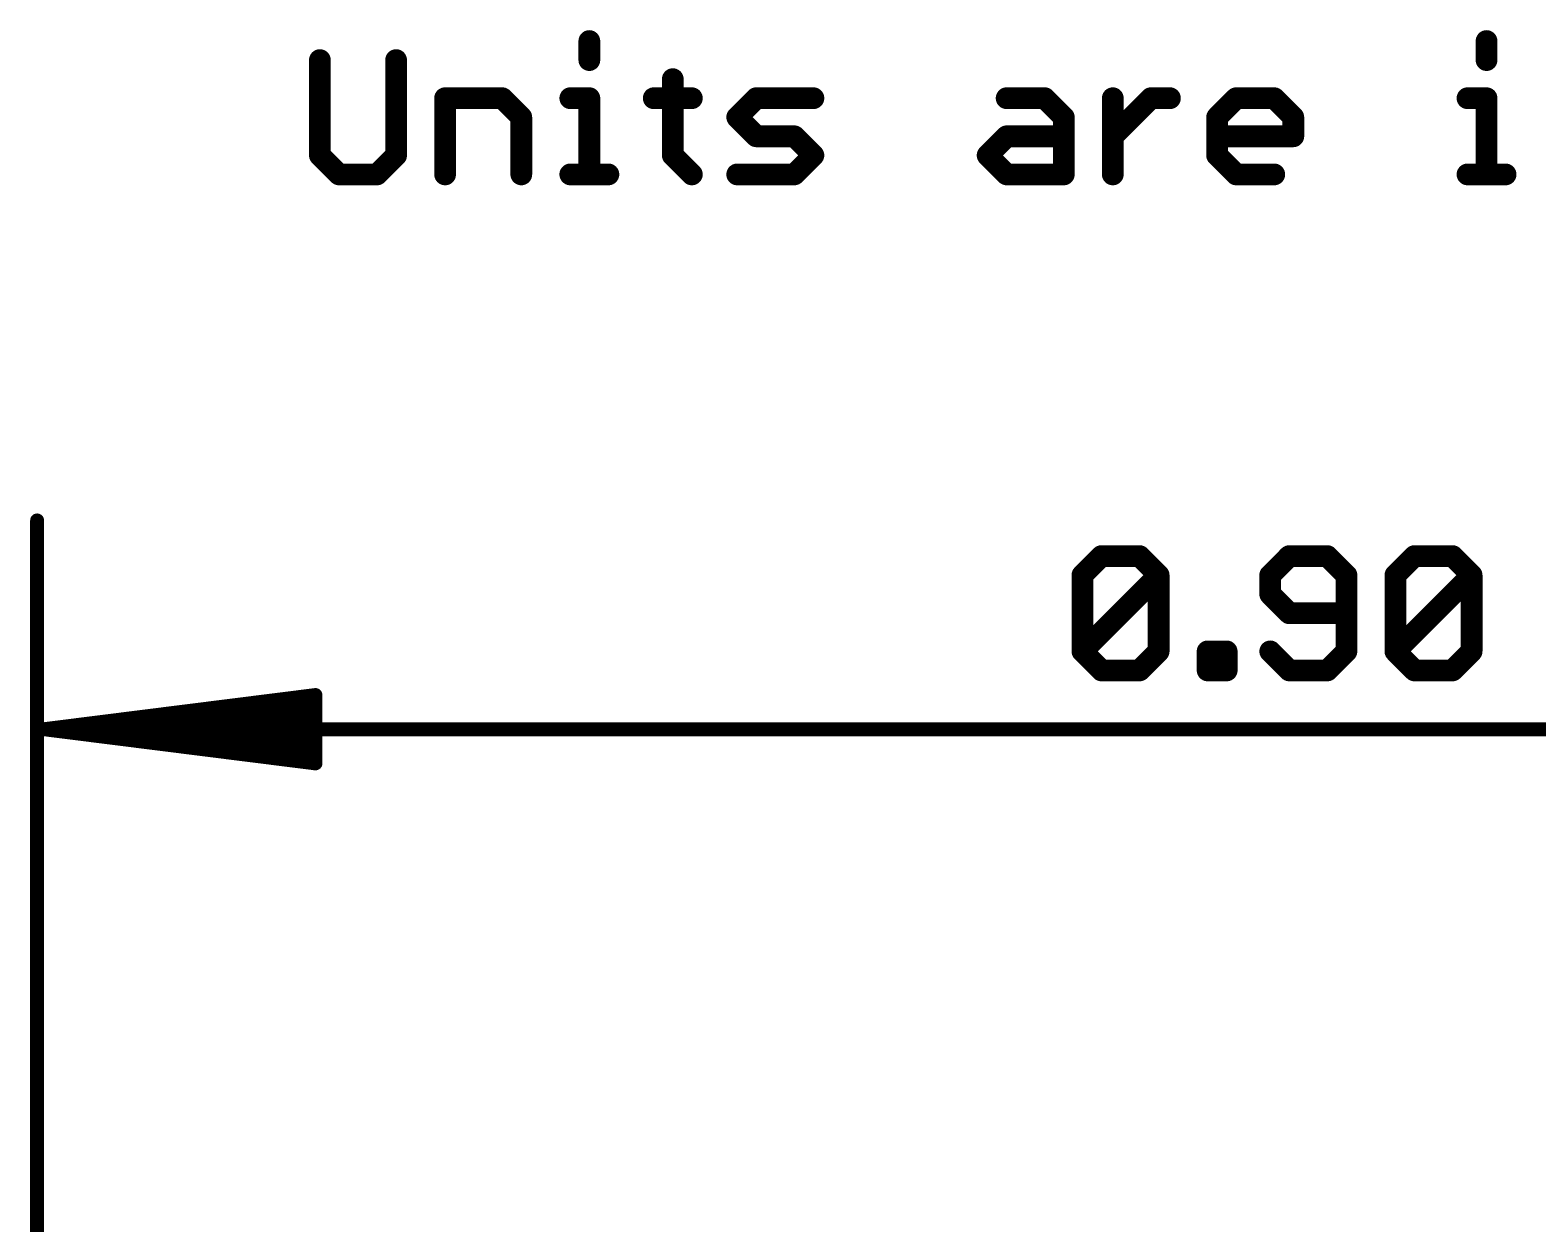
# Model space of a CAD drawing. Extents: x -30 to 77, y -18 to 22.
# Drawn here: x -0.07 to 14.02, y 10.62 to 21.77 of the extents above; entities that cross this region are included whole.
import ezdxf

# ---------------------------------------------------------------- set-up
doc = ezdxf.new("R2010")
doc.units = 0
doc.layers.add('47', color=253, linetype='CONTINUOUS')

msp = doc.modelspace()

# ---------------------------------------------------------------- linework, layer by layer
at = {"layer": '47'}
for points, const_width in [([(5.1583, 21.6673), (5.1583, 21.4893)], 0.2032), ([(13.539, 21.6673), (13.539, 21.4893)], 0.2032), ([(2.6416, 21.4893), (2.6416, 20.5996)], 0.2032), ([(3.3534, 20.5996), (3.3534, 21.4893)], 0.2032), ([(5.9379, 21.3114), (5.9379, 20.5996)], 0.2032), ([(3.811, 20.4216), (3.811, 21.1334)], 0.2032), ([(3.811, 21.1334), (4.3449, 21.1334)], 0.2032), ([(4.3449, 21.1334), (4.5228, 20.9555)], 0.2032), ([(4.9804, 21.1334), (5.1583, 21.1334)], 0.2032), ([(5.1583, 21.1334), (5.1583, 20.4216)], 0.2032), ([(5.76, 21.1334), (6.1159, 21.1334)], 0.2032), ([(6.5396, 20.9555), (6.7175, 21.1334)], 0.2032), ([(6.7175, 21.1334), (7.2514, 21.1334)], 0.2032), ([(9.0563, 21.1334), (9.4122, 21.1334)], 0.2032), ([(9.4122, 21.1334), (9.5902, 20.9555)], 0.2032), ([(10.0478, 20.4216), (10.0478, 21.1334)], 0.2032), ([(10.0478, 20.7775), (10.4037, 21.1334)], 0.2032), ([(10.4037, 21.1334), (10.5816, 21.1334)], 0.2032), ([(11.0223, 20.9555), (11.2002, 21.1334)], 0.2032), ([(11.2002, 21.1334), (11.5561, 21.1334)], 0.2032), ([(11.5561, 21.1334), (11.7341, 20.9555)], 0.2032), ([(13.3611, 21.1334), (13.539, 21.1334)], 0.2032), ([(13.539, 21.1334), (13.539, 20.4216)], 0.2032), ([(4.5228, 20.9555), (4.5228, 20.4216)], 0.2032), ([(6.7175, 20.7775), (6.5396, 20.9555)], 0.2032), ([(9.5902, 20.9555), (9.5902, 20.4216)], 0.2032), ([(11.0223, 20.5996), (11.0223, 20.9555)], 0.2032), ([(11.7341, 20.9555), (11.7341, 20.7775)], 0.2032), ([(7.0734, 20.7775), (6.7175, 20.7775)], 0.2032), ([(7.2514, 20.5996), (7.0734, 20.7775)], 0.2032), ([(8.8784, 20.5996), (9.0563, 20.7775)], 0.2032), ([(9.0563, 20.7775), (9.5902, 20.7775)], 0.2032), ([(11.7341, 20.7775), (11.0223, 20.7775)], 0.2032), ([(2.6416, 20.5996), (2.8196, 20.4216)], 0.2032), ([(3.1755, 20.4216), (3.3534, 20.5996)], 0.2032), ([(5.9379, 20.5996), (6.1159, 20.4216)], 0.2032), ([(7.0734, 20.4216), (7.2514, 20.5996)], 0.2032), ([(9.0563, 20.4216), (8.8784, 20.5996)], 0.2032), ([(11.2002, 20.4216), (11.0223, 20.5996)], 0.2032), ([(2.8196, 20.4216), (3.1755, 20.4216)], 0.2032), ([(4.9804, 20.4216), (5.3363, 20.4216)], 0.2032), ([(6.5396, 20.4216), (7.0734, 20.4216)], 0.2032), ([(9.5902, 20.4216), (9.0563, 20.4216)], 0.2032), ([(11.5561, 20.4216), (11.2002, 20.4216)], 0.2032), ([(13.3611, 20.4216), (13.717, 20.4216)], 0.2032), ([(0, 10.16), (0, 17.19)], 0.13), ([(9.7643, 16.6789), (9.9422, 16.8568)], 0.2032), ([(9.9422, 16.8568), (10.2981, 16.8568)], 0.2032), ([(10.2981, 16.8568), (10.4761, 16.6789)], 0.2032), ([(11.6963, 16.8568), (11.5184, 16.6789)], 0.2032), ([(12.0522, 16.8568), (11.6963, 16.8568)], 0.2032), ([(12.2302, 16.6789), (12.0522, 16.8568)], 0.2032), ([(12.6878, 16.6789), (12.8657, 16.8568)], 0.2032), ([(12.8657, 16.8568), (13.2216, 16.8568)], 0.2032), ([(13.2216, 16.8568), (13.3996, 16.6789)], 0.2032), ([(9.7643, 15.967), (9.7643, 16.6789)], 0.2032), ([(9.7643, 15.967), (10.4761, 16.6789)], 0.2032), ([(10.4761, 16.6789), (10.4761, 15.967)], 0.2032), ([(11.5184, 16.6789), (11.5184, 16.5009)], 0.2032), ([(12.2302, 15.967), (12.2302, 16.6789)], 0.2032), ([(12.6878, 15.967), (12.6878, 16.6789)], 0.2032), ([(12.6878, 15.967), (13.3996, 16.6789)], 0.2032), ([(13.3996, 16.6789), (13.3996, 15.967)], 0.2032), ([(11.5184, 16.5009), (11.6963, 16.323)], 0.2032), ([(11.6963, 16.323), (12.2302, 16.323)], 0.2032), ([(9.9422, 15.7891), (9.7643, 15.967)], 0.2032), ([(10.4761, 15.967), (10.2981, 15.7891)], 0.2032), ([(10.9337, 15.7891), (10.9337, 15.967)], 0.2032), ([(10.9337, 15.967), (11.1116, 15.967)], 0.2032), ([(11.1116, 15.967), (11.1116, 15.7891)], 0.2032), ([(11.5184, 15.967), (11.6963, 15.7891)], 0.2032), ([(12.0522, 15.7891), (12.2302, 15.967)], 0.2032), ([(12.8657, 15.7891), (12.6878, 15.967)], 0.2032), ([(13.3996, 15.967), (13.2216, 15.7891)], 0.2032), ([(10.2981, 15.7891), (9.9422, 15.7891)], 0.2032), ([(11.1116, 15.7891), (10.9337, 15.7891)], 0.2032), ([(11.6963, 15.7891), (12.0522, 15.7891)], 0.2032), ([(13.2216, 15.7891), (12.8657, 15.7891)], 0.2032), ([(0.065, 15.24), (2.6, 15.5592)], 0.13), ([(0.065, 15.24), (2.6, 15.5)], 0.13), ([(2.6, 15.5592), (2.6, 14.9208)], 0.13), ([(0.065, 15.24), (2.6, 15.37)], 0.13), ([(0.065, 15.24), (22.795, 15.24)], 0.13), ([(2.6, 14.9208), (0.065, 15.24)], 0.13), ([(2.6, 15.11), (0.065, 15.24)], 0.13), ([(2.6, 14.98), (0.065, 15.24)], 0.13)]:
    msp.add_lwpolyline(points, dxfattribs=dict(at, const_width=const_width))
for points, const_width in [([(5.2091, 21.6673, 1), (5.1075, 21.6673)], 0.1016), ([(13.5898, 21.6673, 1), (13.4882, 21.6673)], 0.1016), ([(2.6924, 21.4893, 1), (2.5908, 21.4893)], 0.1016), ([(3.4042, 21.4893, 1), (3.3026, 21.4893)], 0.1016), ([(5.1075, 21.4893, 1), (5.2091, 21.4893)], 0.1016), ([(5.9887, 21.3114, 1), (5.8871, 21.3114)], 0.1016), ([(13.4882, 21.4893, 1), (13.5898, 21.4893)], 0.1016), ([(3.8618, 21.1334, 1), (3.7602, 21.1334)], 0.1016), ([(3.811, 21.1842, 1), (3.811, 21.0826)], 0.1016), ([(4.3808, 21.1693, 1), (4.3089, 21.0975)], 0.1016), ([(4.3449, 21.0826, 1), (4.3449, 21.1842)], 0.1016), ([(4.9804, 21.1842, 1), (4.9804, 21.0826)], 0.1016), ([(5.2091, 21.1334, 1), (5.1075, 21.1334)], 0.1016), ([(5.1583, 21.0826, 1), (5.1583, 21.1842)], 0.1016), ([(5.76, 21.1842, 1), (5.76, 21.0826)], 0.1016), ([(6.1159, 21.0826, 1), (6.1159, 21.1842)], 0.1016), ([(6.7175, 21.1842, 1), (6.7175, 21.0826)], 0.1016), ([(6.7535, 21.0975, 1), (6.6816, 21.1693)], 0.1016), ([(7.2514, 21.0826, 1), (7.2514, 21.1842)], 0.1016), ([(9.0563, 21.1842, 1), (9.0563, 21.0826)], 0.1016), ([(9.4482, 21.1693, 1), (9.3763, 21.0975)], 0.1016), ([(9.4122, 21.0826, 1), (9.4122, 21.1842)], 0.1016), ([(10.0986, 21.1334, 1), (9.997, 21.1334)], 0.1016), ([(10.4037, 21.1842, 1), (10.4037, 21.0826)], 0.1016), ([(10.4396, 21.0975, 1), (10.3678, 21.1693)], 0.1016), ([(10.5816, 21.0826, 1), (10.5816, 21.1842)], 0.1016), ([(11.2002, 21.1842, 1), (11.2002, 21.0826)], 0.1016), ([(11.2361, 21.0975, 1), (11.1643, 21.1693)], 0.1016), ([(11.5921, 21.1693, 1), (11.5202, 21.0975)], 0.1016), ([(11.5561, 21.0826, 1), (11.5561, 21.1842)], 0.1016), ([(13.3611, 21.1842, 1), (13.3611, 21.0826)], 0.1016), ([(13.5898, 21.1334, 1), (13.4882, 21.1334)], 0.1016), ([(13.539, 21.0826, 1), (13.539, 21.1842)], 0.1016), ([(4.5736, 20.9555, 1), (4.472, 20.9555)], 0.1016), ([(4.4869, 20.9195, 1), (4.5587, 20.9914)], 0.1016), ([(6.5755, 20.9914, 1), (6.5037, 20.9195)], 0.1016), ([(6.5037, 20.9914, 1), (6.5755, 20.9195)], 0.1016), ([(9.641, 20.9555, 1), (9.5394, 20.9555)], 0.1016), ([(9.5543, 20.9195, 1), (9.6261, 20.9914)], 0.1016), ([(11.0731, 20.9555, 1), (10.9715, 20.9555)], 0.1016), ([(10.9864, 20.9914, 1), (11.0582, 20.9195)], 0.1016), ([(11.7849, 20.9555, 1), (11.6833, 20.9555)], 0.1016), ([(11.6982, 20.9195, 1), (11.77, 20.9914)], 0.1016), ([(6.7175, 20.8283, 1), (6.7175, 20.7267)], 0.1016), ([(6.6816, 20.7416, 1), (6.7535, 20.8134)], 0.1016), ([(7.1094, 20.8134, 1), (7.0375, 20.7416)], 0.1016), ([(7.0734, 20.7267, 1), (7.0734, 20.8283)], 0.1016), ([(9.0563, 20.8283, 1), (9.0563, 20.7267)], 0.1016), ([(9.0923, 20.7416, 1), (9.0204, 20.8134)], 0.1016), ([(9.5902, 20.7267, 1), (9.5902, 20.8283)], 0.1016), ([(10.0119, 20.8134, 1), (10.0837, 20.7416)], 0.1016), ([(11.0223, 20.8283, 1), (11.0223, 20.7267)], 0.1016), ([(11.7341, 20.7267, 1), (11.7341, 20.8283)], 0.1016), ([(11.6833, 20.7775, 1), (11.7849, 20.7775)], 0.1016), ([(2.6775, 20.6355, 1), (2.6057, 20.5636)], 0.1016), ([(2.5908, 20.5996, 1), (2.6924, 20.5996)], 0.1016), ([(3.3026, 20.5996, 1), (3.4042, 20.5996)], 0.1016), ([(3.3893, 20.5636, 1), (3.3175, 20.6355)], 0.1016), ([(5.9739, 20.6355, 1), (5.902, 20.5636)], 0.1016), ([(5.8871, 20.5996, 1), (5.9887, 20.5996)], 0.1016), ([(7.2873, 20.5636, 1), (7.2155, 20.6355)], 0.1016), ([(7.2155, 20.5636, 1), (7.2873, 20.6355)], 0.1016), ([(8.9143, 20.6355, 1), (8.8425, 20.5636)], 0.1016), ([(8.8425, 20.6355, 1), (8.9143, 20.5636)], 0.1016), ([(11.0582, 20.6355, 1), (10.9864, 20.5636)], 0.1016), ([(10.9715, 20.5996, 1), (11.0731, 20.5996)], 0.1016), ([(2.8196, 20.4724, 1), (2.8196, 20.3708)], 0.1016), ([(2.7836, 20.3857, 1), (2.8555, 20.4575)], 0.1016), ([(3.1395, 20.4575, 1), (3.2114, 20.3857)], 0.1016), ([(3.1755, 20.3708, 1), (3.1755, 20.4724)], 0.1016), ([(3.7602, 20.4216, 1), (3.8618, 20.4216)], 0.1016), ([(4.472, 20.4216, 1), (4.5736, 20.4216)], 0.1016), ([(4.9804, 20.4724, 1), (4.9804, 20.3708)], 0.1016), ([(5.1075, 20.4216, 1), (5.2091, 20.4216)], 0.1016), ([(5.3363, 20.3708, 1), (5.3363, 20.4724)], 0.1016), ([(6.08, 20.3857, 1), (6.1518, 20.4575)], 0.1016), ([(6.5396, 20.4724, 1), (6.5396, 20.3708)], 0.1016), ([(7.0375, 20.4575, 1), (7.1094, 20.3857)], 0.1016), ([(7.0734, 20.3708, 1), (7.0734, 20.4724)], 0.1016), ([(9.0563, 20.4724, 1), (9.0563, 20.3708)], 0.1016), ([(9.0204, 20.3857, 1), (9.0923, 20.4575)], 0.1016), ([(9.5394, 20.4216, 1), (9.641, 20.4216)], 0.1016), ([(9.5902, 20.3708, 1), (9.5902, 20.4724)], 0.1016), ([(9.997, 20.4216, 1), (10.0986, 20.4216)], 0.1016), ([(11.2002, 20.4724, 1), (11.2002, 20.3708)], 0.1016), ([(11.1643, 20.3857, 1), (11.2361, 20.4575)], 0.1016), ([(11.5561, 20.3708, 1), (11.5561, 20.4724)], 0.1016), ([(13.3611, 20.4724, 1), (13.3611, 20.3708)], 0.1016), ([(13.4882, 20.4216, 1), (13.5898, 20.4216)], 0.1016), ([(13.717, 20.3708, 1), (13.717, 20.4724)], 0.1016), ([(0.0325, 17.19, 1), (-0.0325, 17.19)], 0.065), ([(9.9422, 16.9076, 1), (9.9422, 16.806)], 0.1016), ([(9.9781, 16.8209, 1), (9.9063, 16.8927)], 0.1016), ([(10.3341, 16.8927, 1), (10.2622, 16.8209)], 0.1016), ([(10.2981, 16.806, 1), (10.2981, 16.9076)], 0.1016), ([(11.6963, 16.9076, 1), (11.6963, 16.806)], 0.1016), ([(11.7322, 16.8209, 1), (11.6604, 16.8927)], 0.1016), ([(12.0881, 16.8927, 1), (12.0163, 16.8209)], 0.1016), ([(12.0522, 16.806, 1), (12.0522, 16.9076)], 0.1016), ([(12.8657, 16.9076, 1), (12.8657, 16.806)], 0.1016), ([(12.9016, 16.8209, 1), (12.8298, 16.8927)], 0.1016), ([(13.2575, 16.8927, 1), (13.1857, 16.8209)], 0.1016), ([(13.2216, 16.806, 1), (13.2216, 16.9076)], 0.1016), ([(9.8151, 16.6789, 1), (9.7135, 16.6789)], 0.1016), ([(9.7284, 16.7148, 1), (9.8002, 16.6429)], 0.1016), ([(10.5269, 16.6789, 1), (10.4253, 16.6789)], 0.1016), ([(10.512, 16.6429, 1), (10.4402, 16.7148)], 0.1016), ([(10.4402, 16.6429, 1), (10.512, 16.7148)], 0.1016), ([(11.5692, 16.6789, 1), (11.4676, 16.6789)], 0.1016), ([(11.4825, 16.7148, 1), (11.5543, 16.6429)], 0.1016), ([(12.281, 16.6789, 1), (12.1794, 16.6789)], 0.1016), ([(12.1943, 16.6429, 1), (12.2661, 16.7148)], 0.1016), ([(12.6518, 16.7148, 1), (12.7237, 16.6429)], 0.1016), ([(12.7386, 16.6789, 1), (12.637, 16.6789)], 0.1016), ([(13.4504, 16.6789, 1), (13.3488, 16.6789)], 0.1016), ([(13.4355, 16.6429, 1), (13.3637, 16.7148)], 0.1016), ([(13.3637, 16.6429, 1), (13.4355, 16.7148)], 0.1016), ([(11.5543, 16.5368, 1), (11.4825, 16.465)], 0.1016), ([(11.4676, 16.5009, 1), (11.5692, 16.5009)], 0.1016), ([(11.6963, 16.3738, 1), (11.6963, 16.2722)], 0.1016), ([(11.6604, 16.287, 1), (11.7322, 16.3589)], 0.1016), ([(12.2302, 16.2722, 1), (12.2302, 16.3738)], 0.1016), ([(9.8002, 16.003, 1), (9.7284, 15.9311)], 0.1016), ([(10.512, 15.9311, 1), (10.4402, 16.003)], 0.1016), ([(10.9845, 15.967, 1), (10.8829, 15.967)], 0.1016), ([(10.9337, 16.0178, 1), (10.9337, 15.9162)], 0.1016), ([(11.1624, 15.967, 1), (11.0608, 15.967)], 0.1016), ([(11.1116, 15.9162, 1), (11.1116, 16.0178)], 0.1016), ([(11.5543, 16.003, 1), (11.4825, 15.9311)], 0.1016), ([(12.2661, 15.9311, 1), (12.1943, 16.003)], 0.1016), ([(12.7237, 16.003, 1), (12.6518, 15.9311)], 0.1016), ([(13.4355, 15.9311, 1), (13.3637, 16.003)], 0.1016), ([(9.7284, 16.003, 1), (9.8002, 15.9311)], 0.1016), ([(9.7135, 15.967, 1), (9.8151, 15.967)], 0.1016), ([(10.4253, 15.967, 1), (10.5269, 15.967)], 0.1016), ([(12.1794, 15.967, 1), (12.281, 15.967)], 0.1016), ([(12.6518, 16.003, 1), (12.7237, 15.9311)], 0.1016), ([(12.637, 15.967, 1), (12.7386, 15.967)], 0.1016), ([(13.3488, 15.967, 1), (13.4504, 15.967)], 0.1016), ([(9.9422, 15.8399, 1), (9.9422, 15.7383)], 0.1016), ([(9.9063, 15.7532, 1), (9.9781, 15.825)], 0.1016), ([(10.2622, 15.825, 1), (10.3341, 15.7532)], 0.1016), ([(10.2981, 15.7383, 1), (10.2981, 15.8399)], 0.1016), ([(10.9337, 15.8399, 1), (10.9337, 15.7383)], 0.1016), ([(10.8829, 15.7891, 1), (10.9845, 15.7891)], 0.1016), ([(11.0608, 15.7891, 1), (11.1624, 15.7891)], 0.1016), ([(11.1116, 15.7383, 1), (11.1116, 15.8399)], 0.1016), ([(11.6963, 15.8399, 1), (11.6963, 15.7383)], 0.1016), ([(11.6604, 15.7532, 1), (11.7322, 15.825)], 0.1016), ([(12.0163, 15.825, 1), (12.0881, 15.7532)], 0.1016), ([(12.0522, 15.7383, 1), (12.0522, 15.8399)], 0.1016), ([(12.8657, 15.8399, 1), (12.8657, 15.7383)], 0.1016), ([(12.8298, 15.7532, 1), (12.9016, 15.825)], 0.1016), ([(13.1857, 15.825, 1), (13.2575, 15.7532)], 0.1016), ([(13.2216, 15.7383, 1), (13.2216, 15.8399)], 0.1016), ([(2.6325, 15.5592, 1), (2.5675, 15.5592)], 0.065), ([(2.6041, 15.527, 1), (2.5959, 15.5915)], 0.065), ([(2.6033, 15.4677, 1), (2.5967, 15.5323)], 0.065), ([(2.6017, 15.3375, 1), (2.5983, 15.4025)], 0.065), ([(0.065, 15.2725, 1), (0.065, 15.2075)], 0.065), ([(0.0691, 15.2722, 1), (0.0609, 15.2078)], 0.065), ([(0.0633, 15.2725, 1), (0.0667, 15.2075)], 0.065), ([(0.0667, 15.2725, 1), (0.0633, 15.2075)], 0.065), ([(0.0683, 15.2723, 1), (0.0617, 15.2077)], 0.065), ([(0.0617, 15.2723, 1), (0.0683, 15.2077)], 0.065), ([(0.0609, 15.2722, 1), (0.0691, 15.2078)], 0.065), ([(2.5983, 15.0775, 1), (2.6017, 15.1425)], 0.065), ([(2.5675, 14.9208, 1), (2.6325, 14.9208)], 0.065), ([(2.5959, 14.8885, 1), (2.6041, 14.953)], 0.065), ([(2.5967, 14.9477, 1), (2.6033, 15.0123)], 0.065)]:
    msp.add_lwpolyline(points, format="xyb", dxfattribs=dict(at, const_width=const_width))

doc.saveas('drawing.dxf')
